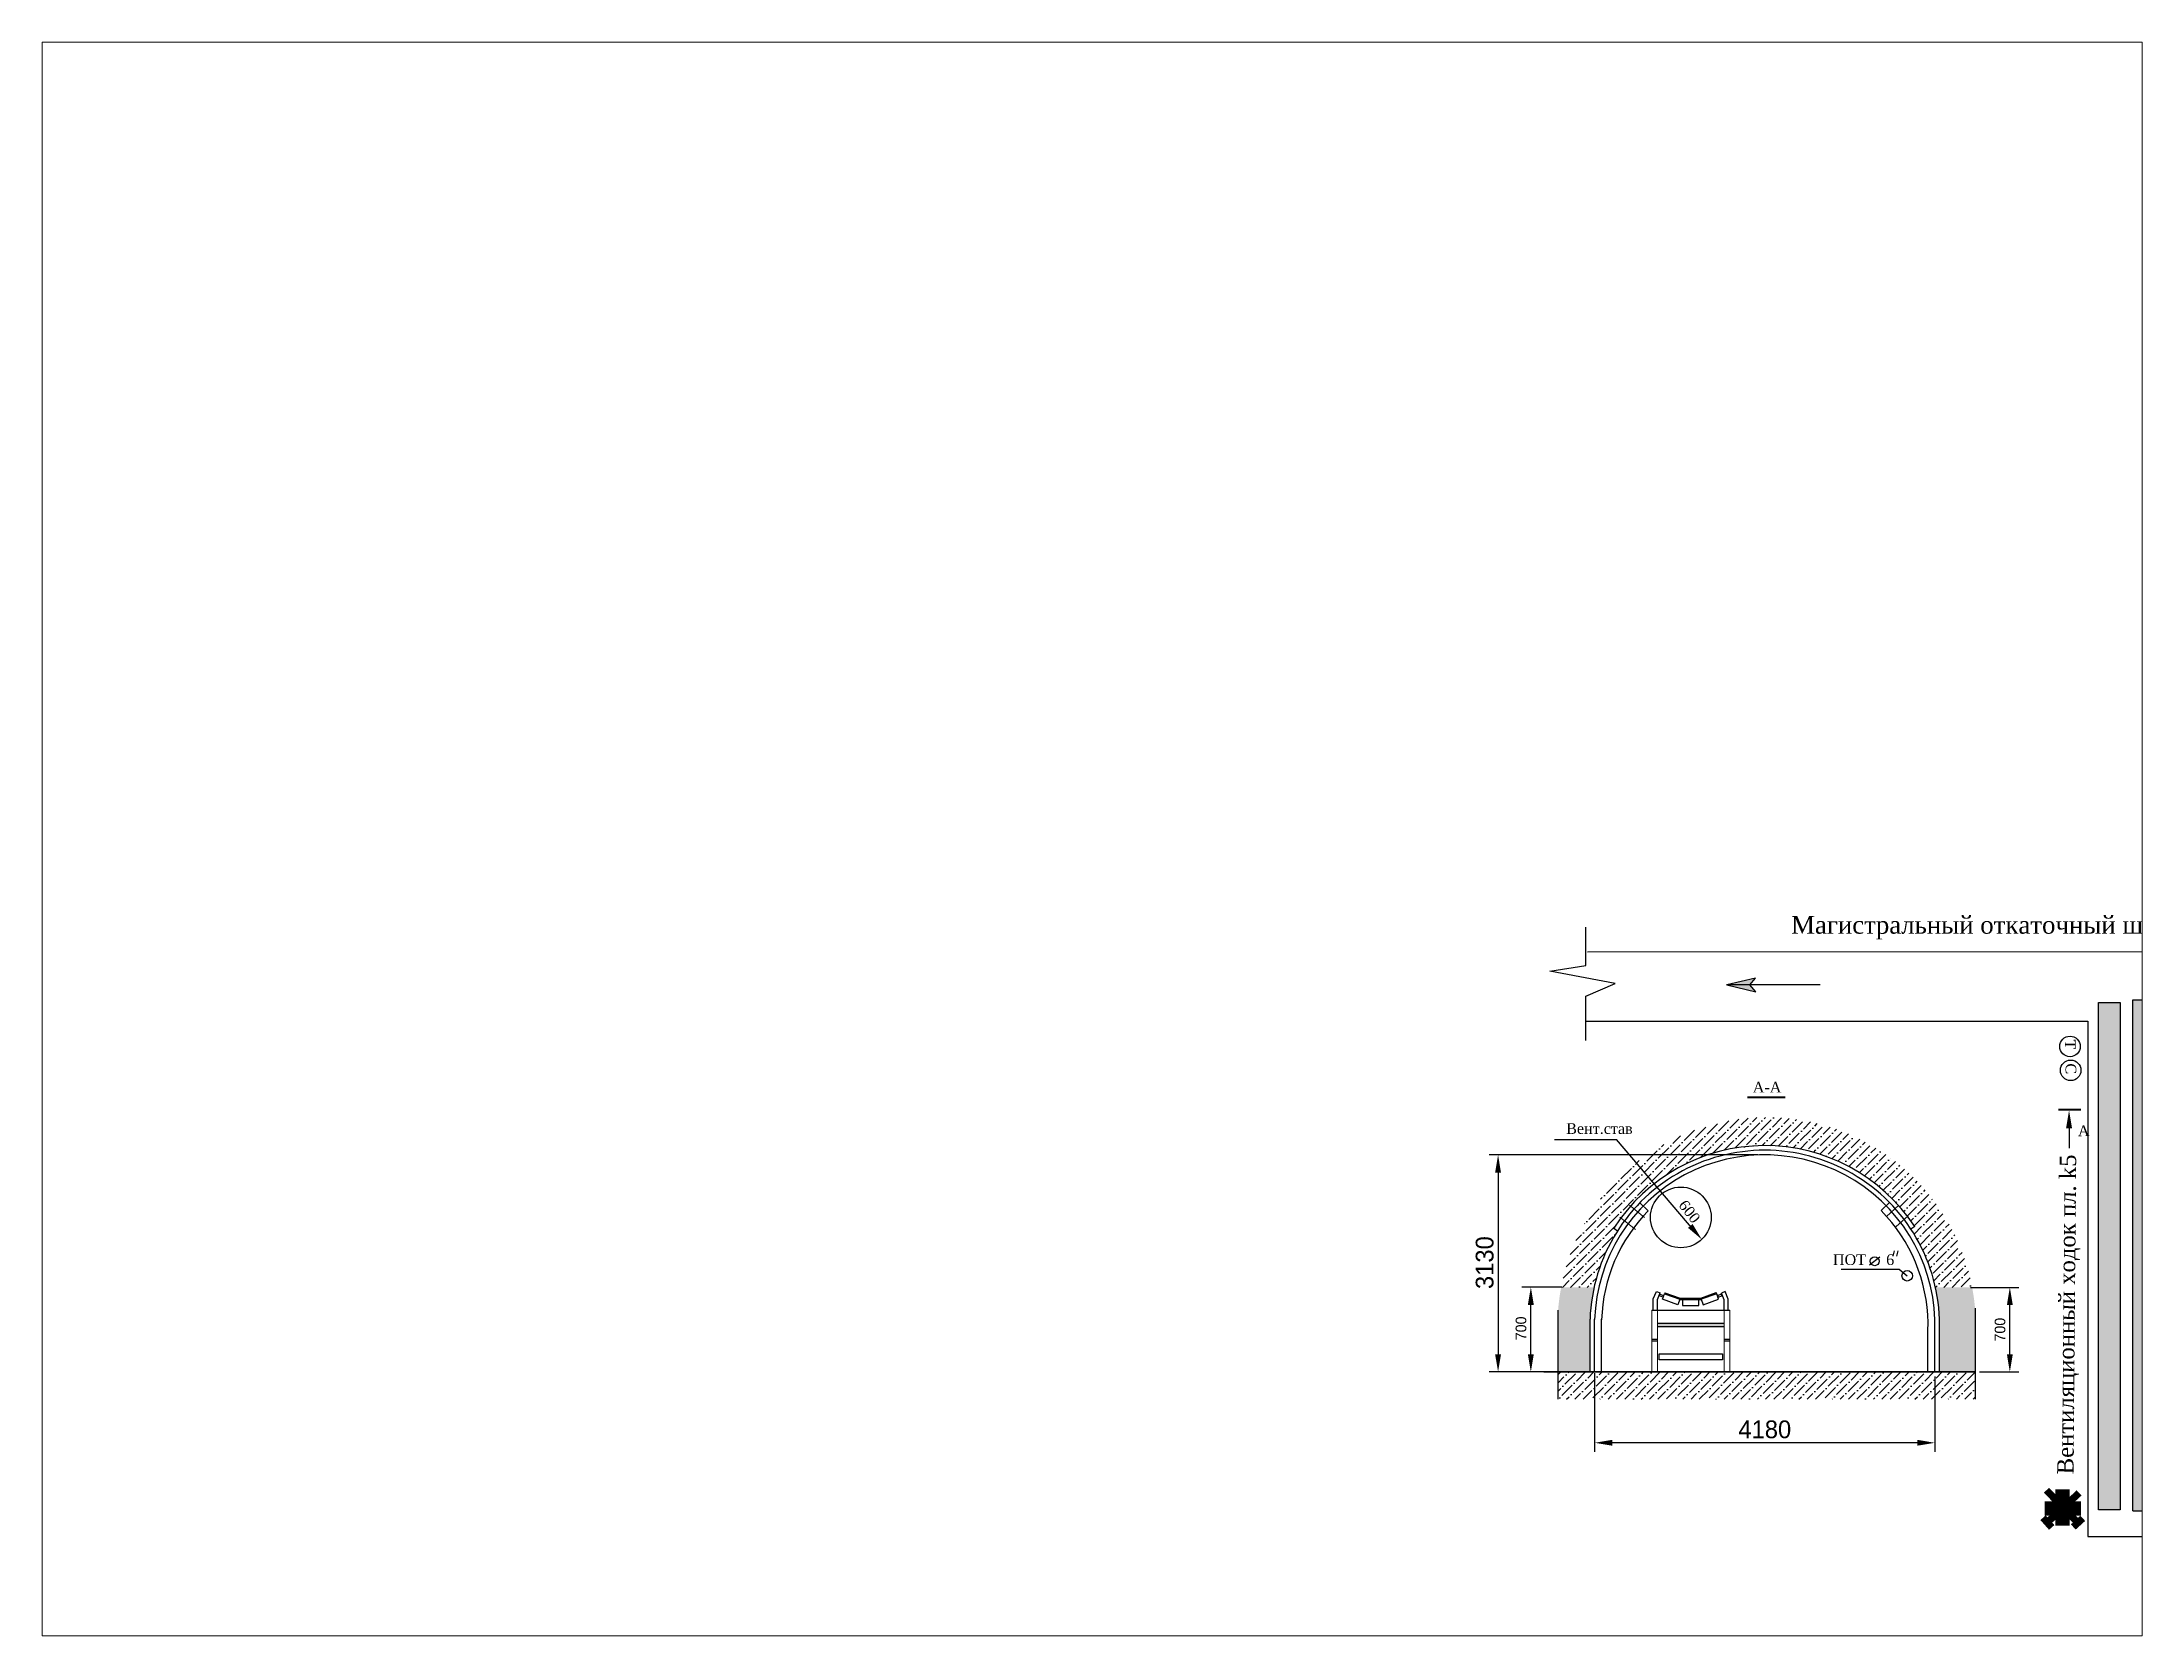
# Paper-space layout 'Лист1' of a CAD drawing. Header units: millimetres. Extents: x 26 to 231, y 20 to 176.
# The model-space entities are those that its viewports show. They can reach past a viewport. Long polylines and large blocks are cut down to what shows.
import ezdxf

# ---------------------------------------------------------------- set-up
doc = ezdxf.new("R2010")
doc.units = ezdxf.units.MM
doc.dimstyles.new('ISO-25', dxfattribs={"dimtxt": 2.5, "dimasz": 2.5, "dimexe": 1.25, "dimexo": 0.625, "dimtad": 1, "dimtxsty": 'Standard', "dimcen": 2.5, "dimadec": 0, "dimazin": 0, "dimtfac": 1, "dimtmove": 0, "dimatfit": 3, "dimfxl": 0, "dimarcsym": 0})
pattern_1 = [(45, (-230.4015, 2.37244), (0.4377875, 1.6052208), [2.06375, -0.41275, 0, -0.41275])]

# ---------------------------------------------------------------- blocks, each defined once
blk = doc.blocks.new('*D6')
at = {"color": 0, "lineweight": -2}
for p, q in [((226.59, 35.31), (226.59, 24.26)), ((274.49, 34.85), (274.49, 24.26)), ((271.99, 25.51), (229.09, 25.51))]:
    blk.add_line(p, q, dxfattribs=at)
at = {"color": 0}
for points in [[(229.09, 25.93), (229.09, 25.1), (226.59, 25.51)], [(271.99, 25.93), (271.99, 25.1), (274.49, 25.51)]]:
    blk.add_solid(points, dxfattribs=at)
at = {"layer": 'Defpoints', "color": 0}
for p in [(226.59, 35.94), (274.49, 35.48), (226.59, 25.51)]:
    blk.add_point(p, dxfattribs=at)
at = {"color": 0, "insert": (250.54, 27.39), "char_height": 2.5, "attachment_point": 5}
blk.add_mtext('4180', dxfattribs=at)
blk = doc.blocks.new('*D7')
at = {"color": 0, "lineweight": -2}
for p, q in [((249.55, 66.02), (211.75, 66.02)), ((213, 63.52), (213, 37.98)), ((248.93, 35.48), (211.75, 35.48))]:
    blk.add_line(p, q, dxfattribs=at)
at = {"color": 0}
for points in [[(212.58, 63.52), (213.41, 63.52), (213, 66.02)], [(212.58, 37.98), (213.41, 37.98), (213, 35.48)]]:
    blk.add_solid(points, dxfattribs=at)
at = {"layer": 'Defpoints', "color": 0}
for p in [(250.18, 66.02), (213, 35.48), (249.56, 35.48)]:
    blk.add_point(p, dxfattribs=at)
at = {"color": 0, "insert": (211.12, 50.86), "char_height": 2.5, "attachment_point": 5, "rotation": 90}
blk.add_mtext('3130', dxfattribs=at)
blk = doc.blocks.new('*D9')
at = {"color": 0, "lineweight": -2}
for p, q in [((221.98, 47.41), (216.36, 47.41)), ((217.61, 37.98), (217.61, 44.91)), ((220.82, 35.48), (216.36, 35.48))]:
    blk.add_line(p, q, dxfattribs=at)
at = {"color": 0}
for points in [[(217.19, 44.91), (218.03, 44.91), (217.61, 47.41)], [(217.19, 37.98), (218.03, 37.98), (217.61, 35.48)]]:
    blk.add_solid(points, dxfattribs=at)
at = {"layer": 'Defpoints', "color": 0}
for p in [(217.61, 47.41), (222.6, 47.41), (221.45, 35.48)]:
    blk.add_point(p, dxfattribs=at)
at = {"color": 0, "insert": (216.23, 41.61), "char_height": 1.5, "attachment_point": 5, "rotation": 90}
blk.add_mtext('700', dxfattribs=at)
blk = doc.blocks.new('*D10')
at = {"color": 0, "lineweight": -2}
for p, q in [((279.49, 47.38), (286.28, 47.38)), ((285.03, 37.98), (285.03, 44.88)), ((280.76, 35.48), (286.28, 35.48))]:
    blk.add_line(p, q, dxfattribs=at)
at = {"color": 0}
for points in [[(284.62, 44.88), (285.45, 44.88), (285.03, 47.38)], [(284.62, 37.98), (285.45, 37.98), (285.03, 35.48)]]:
    blk.add_solid(points, dxfattribs=at)
at = {"layer": 'Defpoints', "color": 0}
for p in [(278.87, 47.38), (285.03, 47.38), (280.14, 35.48)]:
    blk.add_point(p, dxfattribs=at)
at = {"color": 0, "insert": (283.66, 41.43), "char_height": 1.5, "attachment_point": 5, "rotation": 90}
blk.add_mtext('700', dxfattribs=at)

msp = doc.modelspace()

# ---------------------------------------------------------------- hatches: boundary and pattern name
at = {"lineweight": 25}
msp.add_hatch(color=5, dxfattribs=at).paths.add_polyline_path([(245.177, 89.932), (249.263, 88.971), (248.436, 89.932), (249.237, 90.866)])
for color, points in [(9, [(300.58, 87.469), (297.518, 87.469), (297.518, 16.08), (300.58, 16.08)]), (2, [(330.47, 84.835), (327.803, 84.836), (327.34, 85.46), (326.671, 85.46), (326.21, 84.836), (323.303, 84.836), (323.804, 85.502), (304.707, 85.53), (304.695, 15.93), (302.366, 15.929), (302.35, 87.847), (328.394, 87.849)]), (7, [(238.636, 45.868), (236.456, 46.618), (236.402, 46.463), (238.579, 45.703), (238.573, 45.686), (241.604, 45.696), (241.601, 45.703), (243.779, 46.463), (243.719, 46.636), (241.552, 45.877)]), (7, [(244.805, 41.846), (244.805, 42.333), (235.448, 42.333), (235.448, 41.846)])]:
    msp.add_hatch(color=color).paths.add_polyline_path(points)
h = msp.add_hatch()
h.set_pattern_fill('ANSI36', color=0, scale=0.26, style=0)
h.set_pattern_definition(pattern_1)
h.paths.add_polyline_path([(221.879, 47.384), (226.509, 47.384, -0.0883081), (229.82, 55.349), (229.273, 55.7, -0.2517057), (250.177, 67.324), (250.177, 71.297, 0.353936)])
h.paths.add_polyline_path([(271.647, 55.941), (271.104, 55.584, -0.0911744), (274.568, 47.384), (279.727, 47.384, 0.3659489), (250.177, 71.297), (250.177, 67.324, -0.2563067)])
h = msp.add_hatch(color=7)
h.paths.add_polyline_path([(225.941, 42.887, -0.0461416), (226.509, 47.384), (221.879, 47.384, 0.0277123), (221.445, 44.151), (221.445, 35.476), (225.941, 35.476)])
h.paths.add_polyline_path([(275.136, 41.244), (275.136, 35.476), (280.136, 35.476), (280.136, 44.45, 0.0251673), (279.727, 47.384), (274.568, 47.384, -0.0628803)])
h = msp.add_hatch()
h.set_pattern_fill('ANSI36', color=0, scale=0.26, style=0)
h.set_pattern_definition(pattern_1)
h.paths.add_polyline_path([(250.177, 35.476), (221.445, 35.476), (221.445, 31.641), (250.177, 31.641)])
h.paths.add_polyline_path([(250.177, 31.641), (280.136, 31.641), (280.136, 35.476), (250.177, 35.476)])

# ---------------------------------------------------------------- linework, layer by layer
for p, q in [((225.36, 92.669), (225.334, 98.06)), ((220.262, 91.873), (225.36, 92.669)), ((229.502, 90.122), (220.262, 91.873)), ((225.36, 88.371), (229.502, 90.122)), ((225.334, 82.124), (225.36, 88.371)), ((280.136, 35.476), (221.445, 35.476))]:
    msp.add_line(p, q, dxfattribs=at)
for p, q in [((225.604, 94.611), (360.974, 94.661)), ((302.35, 87.847), (328.394, 87.849)), ((302.366, 15.929), (302.35, 87.847)), ((225.293, 84.828), (296.006, 84.839)), ((296.006, 84.839), (296.014, 12.324)), ((304.695, 15.93), (304.707, 85.53)), ((304.707, 85.53), (323.804, 85.502)), ((220.946, 68.183), (229.661, 68.183)), ((240.739, 55.211), (229.661, 68.183)), ((293.369, 69.781), (293.369, 66.958)), ((232.963, 59.294), (234.124, 58.156)), ((266.942, 58.178), (268.096, 59.312)), ((267.686, 57.374), (266.942, 58.178)), ((229.273, 55.7), (229.82, 55.349)), ((271.647, 55.941), (271.104, 55.584)), ((265.28, 50.538), (266.757, 51.698)), ((268.753, 52.499), (268.542, 51.761)), ((269.28, 52.499), (269.069, 51.761)), ((269.448, 49.897), (261.272, 49.897)), ((270.595, 48.936), (269.448, 49.897)), ((234.848, 44.17), (234.848, 45.758)), ((235.448, 44.17), (235.448, 45.66)), ((236.456, 46.618), (236.402, 46.463)), ((236.456, 46.619), (238.636, 45.868)), ((238.573, 45.686), (241.604, 45.696)), ((238.636, 45.868), (241.552, 45.877)), ((241.552, 45.877), (243.719, 46.636)), ((243.779, 46.463), (243.719, 46.636)), ((244.805, 44.15), (244.805, 45.64)), ((245.405, 44.17), (245.405, 45.738)), ((280.136, 44.45), (280.136, 31.641)), ((221.445, 31.641), (221.445, 44.151)), ((225.941, 35.476), (225.941, 42.887)), ((226.591, 35.476), (226.591, 42.887)), ((227.566, 35.476), (227.566, 42.887)), ((234.648, 44.17), (245.605, 44.17)), ((273.511, 35.476), (273.511, 41.244)), ((274.486, 35.476), (274.486, 41.244)), ((275.136, 35.476), (275.136, 41.244)), ((219.441, 35.476), (280.136, 35.476))]:
    msp.add_line(p, q)
at = {"color": 5, "lineweight": 25}
for p, q in [((258.357, 89.932), (245.173, 89.932)), ((249.237, 90.866), (245.177, 89.932)), ((245.177, 89.932), (249.263, 88.971)), ((248.436, 89.932), (249.237, 90.866)), ((249.263, 88.971), (248.436, 89.932))]:
    msp.add_line(p, q, dxfattribs=at)
at = {"lineweight": 20}
for p, q in [((230.146, 57.263), (232.352, 55.502)), ((231.474, 58.934), (233.628, 57.214)), ((269.43, 58.941), (267.654, 57.345)), ((270.723, 57.457), (268.982, 55.892)), ((234.648, 35.476), (234.648, 44.17)), ((235.448, 35.476), (235.448, 44.17)), ((244.805, 44.17), (244.805, 35.476)), ((245.605, 44.17), (245.605, 35.476))]:
    msp.add_line(p, q, dxfattribs=at)
at = {"color": 0}
for p, q in [((234.848, 45.758), (235.294, 46.804)), ((235.294, 46.804), (235.814, 46.594)), ((235.448, 45.66), (235.814, 46.594)), ((244.959, 46.784), (244.439, 46.574)), ((244.805, 45.64), (244.439, 46.574)), ((245.405, 45.738), (244.959, 46.784)), ((302.366, 15.929), (304.695, 15.93)), ((296.002, 12.324), (306.14, 12.324))]:
    msp.add_line(p, q, dxfattribs=at)
msp.add_lwpolyline([(297.518, 87.469), (300.58, 87.469), (300.58, 16.08), (297.518, 16.08)], close=True, dxfattribs=at)
at = {"const_width": 0.3}
for points in [[(248.102, 74.128), (253.415, 74.128)], [(295.05, 72.371), (291.857, 72.371)]]:
    msp.add_lwpolyline(points, dxfattribs=at)
for points in [[(235.784, 46.407), (236.285, 46.216), (236.209, 46.017), (235.708, 46.209)], [(236.402, 46.463), (238.579, 45.703), (238.314, 44.944), (236.137, 45.703)], [(241.243, 45.65), (238.937, 45.651), (238.936, 44.846), (241.243, 44.846)], [(243.779, 46.463), (241.601, 45.703), (241.866, 44.944), (244.044, 45.703)], [(244.425, 46.411), (243.923, 46.22), (243.999, 46.021), (244.501, 46.212)], [(235.666, 38.02), (244.585, 38.02), (244.585, 37.183), (235.666, 37.183)]]:
    msp.add_lwpolyline(points, close=True)
for points in [[(235.448, 42.333), (244.805, 42.333)], [(244.805, 41.846), (235.448, 41.846)], [(234.648, 40.099), (235.448, 40.099)], [(235.448, 39.796), (234.648, 39.796)], [(244.805, 40.099), (245.605, 40.099)], [(245.605, 39.796), (244.805, 39.796)]]:
    msp.add_lwpolyline(points)
at = {"color": 5, "const_width": 1}
for points in [[(290.191, 18.841), (294.633, 14.218)], [(294.783, 18.457), (290.191, 14.201)], [(289.707, 14.969), (290.926, 13.601)], [(295.3, 14.886), (293.965, 13.667)]]:
    msp.add_lwpolyline(points, dxfattribs=at)
at = {"color": 1, "const_width": 2}
for points in [[(292.435, 13.835), (292.435, 18.97)], [(289.934, 16.271), (295.068, 16.271)]]:
    msp.add_lwpolyline(points, dxfattribs=at)
for centre, radius in [((293.502, 81.279), 1.445), ((293.598, 77.924), 1.445), ((238.723, 57.229), 4.271), ((266.018, 51.065), 0.633), ((270.588, 49.012), 0.738)]:
    msp.add_circle(centre, radius)
for radius, start, end in [(24.611, 358.08761, 178.08761), (23.961, 358.08761, 178.08761), (25.261, 33.3178, 147.33387), (22.986, 135.57199, 178.08761), (22.986, 358.08761, 41.7561)]:
    msp.add_arc((250.539, 42.066), radius, start, end)
for points in [[(292.952, 69.781), (293.786, 69.781), (293.369, 72.281)], [(239.738, 55.753), (240.372, 56.294), (241.678, 54.122)]]:
    msp.add_solid(points)

# ---------------------------------------------------------------- texts
at = {"attachment_point": 1}
for s, insert, char_height, width in [('{\\fTimes New Roman|b0|i0|c204|p18;Магистральный откаточный штрек пл. k5 гор. 622 м}', (254.249, 99.644), 2.5, 85.19636), ('{\\fTimes New Roman|b0|i0|c204|p18;А-А}', (248.848, 76.306), 1.5, 30.68116), ('{\\fTimes New Roman|b0|i0|c204|p18;Вент.став}', (222.587, 70.48), 1.5, 30.68116), ('{\\fTimes New Roman|b0|i0|c204|p18;ПОТ     6}', (260.135, 52.028), 1.5, 30.68116)]:
    msp.add_mtext(s, dxfattribs=dict(at, insert=insert, char_height=char_height, width=width))
for s, insert, char_height, width, rotation in [('{\\fTimes New Roman|b0|i0|c204|p18;Т}', (294.28, 82.254), 1.5, 30.68116, 270.45148), ('{\\fTimes New Roman|b0|i0|c204|p18;С}', (294.376, 78.898), 1.5, 30.68116, 270.45148), ('{\\fTimes New Roman|b0|i0|c204|p18;А}', (294.599, 70.144), 1.5, 30.68116, 1.19439), ('{\\fTimes New Roman|b0|i0|c204|p18;Вентиляционный ходок пл. k5}', (291.692, 21.089), 2.3, 76.66101, 89.51561), ('{\\fTimes New Roman|b0|i0|c204|p18;600}', (239.496, 59.855), 1.5, 30.68116, 307.9028)]:
    msp.add_mtext(s, dxfattribs=dict(at, insert=insert, char_height=char_height, width=width, rotation=rotation))

# ---------------------------------------------------------------- dimensions: what is measured, and where the dimension line sits
dim = msp.add_linear_dim(base=(212.997, 35.476), p1=(250.177, 66.024), p2=(249.559, 35.476), angle=90, text='3130', dimstyle='ISO-25')
dim.commit()
dim.dimension.update_dxf_attribs({"geometry": '*D7', "text_midpoint": (212.997, 50.857), "dimtype": 160})
for base, p1, p2, picture, middle in [((217.61, 47.415), (221.445, 35.476), (222.602, 47.415), '*D9', (217.61, 41.609)), ((285.033, 47.384), (280.136, 35.476), (278.865, 47.384), '*D10', (285.033, 41.43))]:
    dim = msp.add_linear_dim(base=base, p1=p1, p2=p2, angle=90, text='700', dimstyle='ISO-25', override={"dimtxt": 1.5})
    dim.commit()
    dim.dimension.update_dxf_attribs({"geometry": picture, "text_midpoint": middle, "dimtype": 160})
dim = msp.add_linear_dim(base=(226.591, 25.513), p1=(274.486, 35.476), p2=(226.591, 35.938), text='4180', dimstyle='ISO-25')
dim.commit()
dim.dimension.update_dxf_attribs({"geometry": '*D6', "text_midpoint": (250.539, 27.388)})

psp = doc.layouts.new('Лист1')

# ---------------------------------------------------------------- viewports
at = {"layer": '0', "color": 5, "lineweight": 35}
psp.add_viewport(center=(128.5, 97.5), size=(205.6, 156), view_center_point=(155.839, 110.47), view_height=224.28435, dxfattribs=at)

doc.saveas('drawing.dxf')
